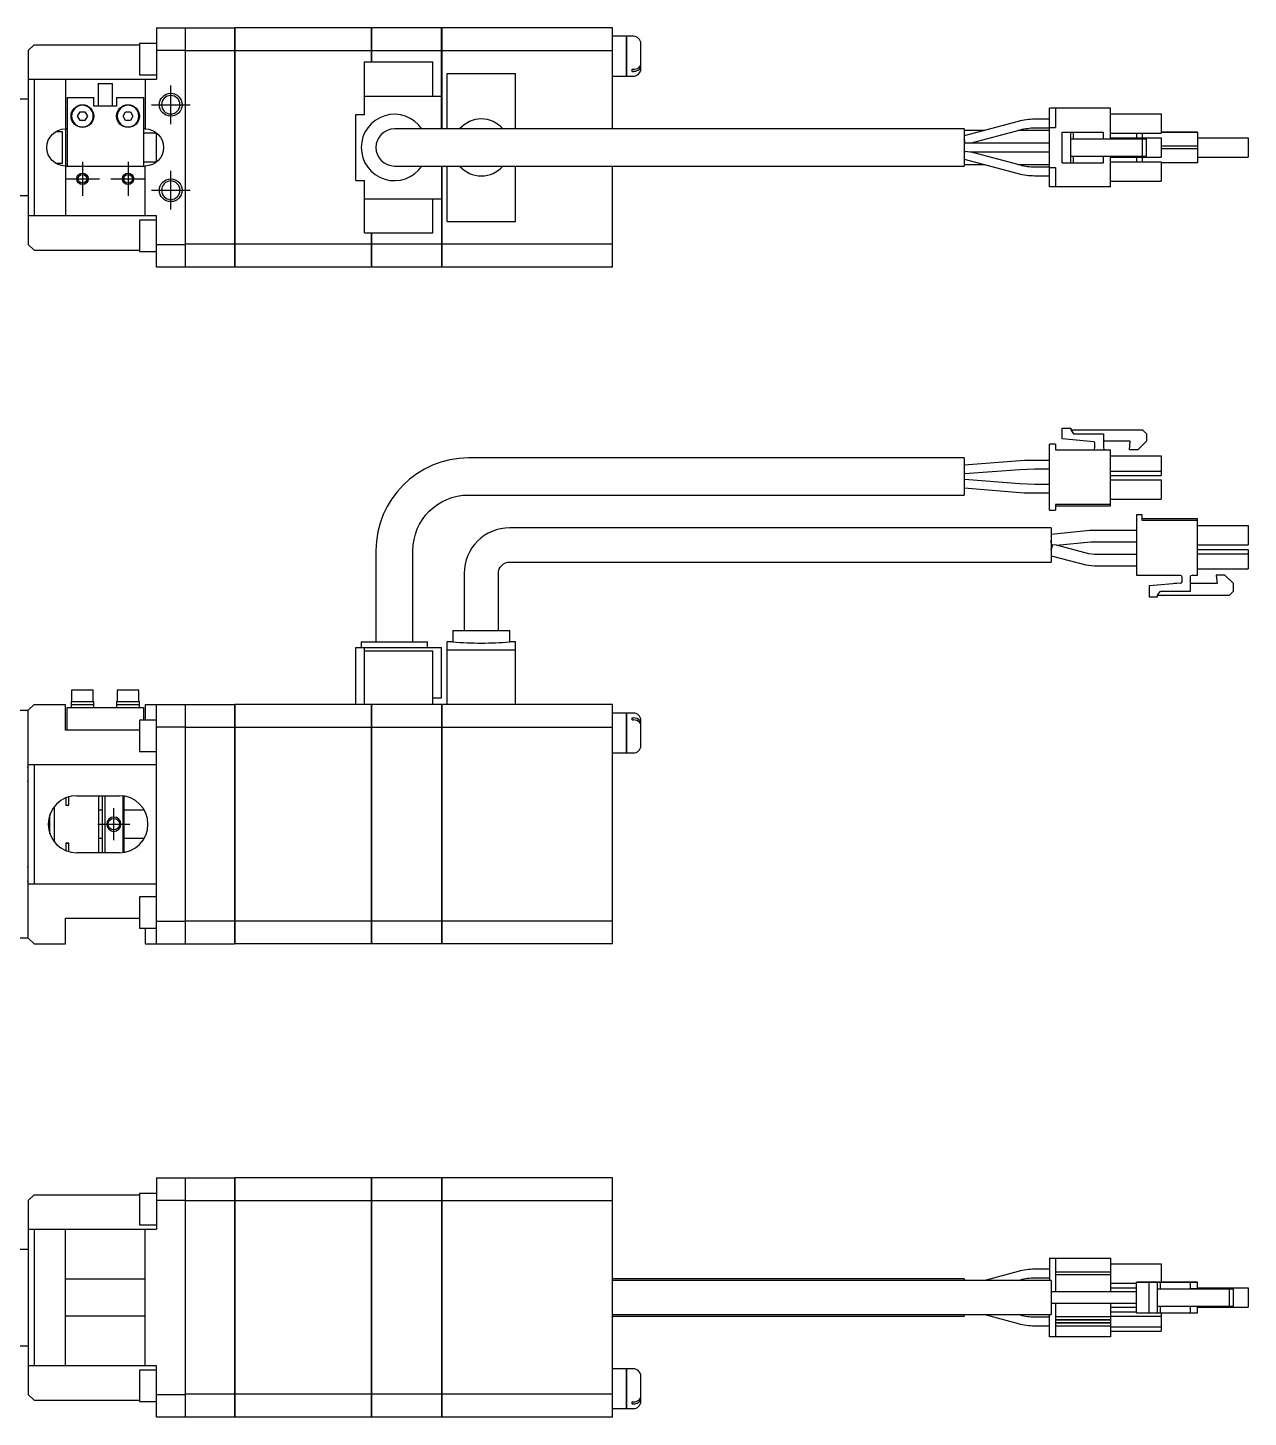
# Model space of a CAD drawing. Extents: x 0 to 908, y -8 to 254.
# Drawn here: x 217.5 to 431.7, y 10 to 253.7 of the extents above; entities that cross this region are included whole.
import ezdxf

# ---------------------------------------------------------------- set-up
doc = ezdxf.new("R2010")
doc.units = 0
doc.header["$LTSCALE"] = 0.5
doc.linetypes.add('CENTER', pattern=[50.8, 31.75, -6.35, 6.35, -6.35])
for name, color, linetype in [('MSM_CENTER', 1, 'CENTER'), ('MSM_CONTINUOUS', 7, 'CONTINUOUS'), ('MSM_NARROW', 5, 'CONTINUOUS')]:
    doc.layers.add(name, color=color, linetype=linetype)

msp = doc.modelspace()

# ---------------------------------------------------------------- linework, layer by layer
at = {"layer": 'MSM_CENTER'}
for p, q in [((242.62, 236.85), (242.62, 243.65)), ((239.22, 240.25), (246.02, 240.25)), ((227.12, 230.25), (227.12, 224.25)), ((235.12, 230.25), (235.12, 224.25)), ((224.12, 227.25), (230.12, 227.25)), ((232.12, 227.25), (238.12, 227.25)), ((242.62, 221.85), (242.62, 228.65)), ((239.22, 225.25), (246.02, 225.25)), ((232.62, 111.23), (232.62, 116.83)), ((229.82, 114.03), (235.42, 114.03))]:
    msp.add_line(p, q, dxfattribs=at)
at = {"layer": 'MSM_CONTINUOUS'}
for p, q in [((240.12, 253.75), (240.12, 244.75)), ((240.12, 253.75), (253.82, 253.75)), ((245.12, 253.75), (245.12, 211.75)), ((253.82, 253.75), (253.82, 211.75)), ((253.87, 253.7), (253.82, 253.7)), ((253.87, 253.75), (253.87, 211.75)), ((277.82, 253.75), (253.87, 253.75)), ((277.82, 253.75), (277.82, 247.75)), ((277.87, 253.7), (277.82, 253.7)), ((277.87, 253.75), (277.87, 247.75)), ((290.12, 253.75), (277.87, 253.75)), ((290.12, 236), (290.12, 253.75)), ((290.17, 253.7), (290.12, 253.7)), ((290.17, 253.75), (290.17, 236)), ((320.12, 253.75), (290.17, 253.75)), ((320.12, 236), (320.12, 253.75)), ((322.62, 252.25), (320.12, 252.25)), ((322.62, 245.25), (322.62, 252.25)), ((322.67, 252.2), (322.62, 252.2)), ((322.67, 245.25), (322.67, 252.25)), ((323.82, 252.25), (322.67, 252.25)), ((218.62, 250.75), (217.62, 249.75)), ((217.62, 249.75), (217.62, 215.75)), ((218.62, 250.75), (237.12, 250.75)), ((237.12, 251), (237.12, 245.5)), ((240.12, 251), (237.12, 251)), ((245.12, 249.75), (240.12, 249.75)), ((253.82, 249.72), (245.12, 249.72)), ((253.87, 249.46), (253.82, 249.46)), ((277.82, 249.72), (253.87, 249.72)), ((277.87, 249.46), (277.82, 249.46)), ((290.12, 249.72), (277.87, 249.72)), ((290.17, 249.46), (290.12, 249.46)), ((320.12, 249.72), (290.17, 249.72)), ((325.12, 246.55), (325.12, 250.95)), ((276.62, 238.53), (276.62, 247.75)), ((276.62, 247.75), (288.62, 247.75)), ((288.62, 241.75), (288.62, 247.75)), ((323.62, 246.46), (323.82, 246.46)), ((323.62, 246.1), (323.62, 246.46)), ((217.62, 244.75), (240.12, 244.75)), ((218.62, 244.75), (218.62, 220.75)), ((224.12, 244.75), (224.12, 236)), ((229.87, 244), (232.37, 244)), ((229.87, 244), (229.87, 240)), ((232.37, 240), (232.37, 244)), ((237.12, 245.5), (240.12, 245.5)), ((238.12, 244.75), (238.12, 236)), ((291.12, 236), (291.12, 245.75)), ((291.12, 245.75), (303.12, 245.75)), ((303.12, 236), (303.12, 245.75)), ((320.12, 245.25), (322.62, 245.25)), ((322.62, 245.3), (322.67, 245.3)), ((322.67, 245.25), (323.82, 245.25)), ((323.62, 246.1), (323.82, 246.1)), ((224.42, 241.5), (224.42, 229.5)), ((224.42, 241.5), (229.12, 241.5)), ((229.12, 240), (229.12, 241.5)), ((233.12, 241.5), (237.82, 241.5)), ((233.12, 241.5), (233.12, 240)), ((237.82, 241.5), (237.82, 229.5)), ((276.62, 241.75), (290.12, 241.75)), ((217.62, 241.25), (202.12, 241.25)), ((226.26, 238.25), (226.69, 239)), ((226.69, 239), (227.56, 239)), ((227.56, 239), (227.99, 238.25)), ((233.12, 240), (229.12, 240)), ((234.26, 238.25), (234.69, 239)), ((234.69, 239), (235.56, 239)), ((235.56, 239), (235.99, 238.25)), ((407.57, 239.65), (396.87, 239.65)), ((396.87, 225.85), (396.87, 239.65)), ((397.87, 239.65), (397.87, 236.25)), ((407.57, 234.25), (407.57, 239.65)), ((226.69, 237.5), (226.26, 238.25)), ((227.56, 237.5), (226.69, 237.5)), ((227.99, 238.25), (227.56, 237.5)), ((234.69, 237.5), (234.26, 238.25)), ((235.56, 237.5), (234.69, 237.5)), ((235.99, 238.25), (235.56, 237.5)), ((275.12, 226.97), (275.12, 238.53)), ((275.12, 238.53), (276.62, 238.53)), ((391.36, 237.32), (381.87, 234.77)), ((396.87, 237.7), (394.25, 237.7)), ((407.57, 238.65), (416.47, 238.65)), ((416.47, 238.65), (416.47, 235.25)), ((223.62, 235.5), (222.39, 235.5)), ((223.62, 230), (223.62, 235.5)), ((224.42, 236), (224.12, 236)), ((224.22, 229.5), (224.22, 236)), ((238.12, 236), (237.82, 236)), ((240.12, 235.25), (237.82, 235.25)), ((240.12, 230.19), (240.12, 235.31)), ((381.87, 236), (281.87, 236)), ((381.87, 236), (381.87, 229.5)), ((385.5, 235.75), (381.87, 235.75)), ((382.9, 233.5), (391.75, 235.87)), ((396.87, 235.75), (391.29, 235.75)), ((394.25, 236.2), (396.87, 236.2)), ((396.87, 236.25), (397.87, 236.25)), ((399.07, 230.05), (399.07, 235.45)), ((399.07, 235.45), (406.32, 235.45)), ((400.57, 230.05), (400.57, 235.45)), ((400.57, 234.25), (413.87, 234.25)), ((401.07, 234.25), (401.07, 235.45)), ((406.32, 234.25), (406.32, 235.45)), ((407.57, 235.25), (416.47, 235.25)), ((407.57, 234.45), (416.47, 234.45)), ((412.12, 235.25), (412.12, 234.45)), ((413.12, 235.25), (413.12, 234.45)), ((413.17, 231.25), (413.17, 234.25)), ((413.87, 231.25), (413.87, 234.25)), ((416.47, 235.45), (419.77, 235.45)), ((419.89, 235.45), (416.47, 235.45)), ((416.47, 235.45), (421.57, 235.45)), ((422.82, 235.45), (416.47, 235.45)), ((416.47, 234.45), (416.47, 231.05)), ((419.77, 235.45), (420.07, 235.45)), ((420.07, 235.45), (419.89, 235.45)), ((421.57, 235.45), (421.87, 235.45)), ((421.87, 235.45), (422.82, 235.45)), ((422.82, 235.45), (422.82, 235.45)), ((422.82, 235.45), (422.82, 230.05)), ((422.82, 234.45), (431.72, 234.45)), ((422.82, 234.45), (431.72, 234.45)), ((422.82, 234.45), (431.72, 234.45)), ((431.72, 234.45), (431.72, 231.05)), ((396.87, 233.5), (381.87, 233.5)), ((381.87, 232), (381.97, 232)), ((382.01, 232.11), (382.9, 232)), ((382.9, 232), (396.87, 232)), ((391.75, 229.63), (382.9, 232)), ((422.82, 233), (416.47, 233)), ((422.82, 232.5), (416.47, 232.5)), ((222.39, 230), (223.62, 230)), ((224.12, 229.5), (224.12, 220.75)), ((224.12, 229.5), (238.12, 229.5)), ((237.82, 230.25), (240.12, 230.25)), ((238.12, 220.75), (238.12, 229.5)), ((281.87, 229.5), (381.87, 229.5)), ((290.12, 229.5), (290.12, 211.75)), ((290.17, 229.5), (290.17, 211.75)), ((291.12, 219.75), (291.12, 229.5)), ((303.12, 219.75), (303.12, 229.5)), ((320.12, 211.75), (320.12, 229.5)), ((381.87, 230.72), (391.36, 228.18)), ((381.87, 229.75), (385.5, 229.75)), ((391.29, 229.75), (396.87, 229.75)), ((396.87, 229.3), (394.24, 229.3)), ((396.87, 229.25), (397.87, 229.25)), ((397.87, 229.25), (397.87, 225.85)), ((399.07, 230.05), (406.32, 230.05)), ((400.57, 231.25), (413.87, 231.25)), ((401.07, 230.05), (401.07, 231.25)), ((406.32, 230.05), (406.32, 231.25)), ((407.57, 225.85), (407.57, 231.25)), ((407.57, 231.05), (416.47, 231.05)), ((407.57, 230.25), (416.47, 230.25)), ((412.12, 231.05), (412.12, 230.25)), ((413.12, 231.05), (413.12, 230.25)), ((416.47, 230.25), (416.47, 226.85)), ((422.82, 230.05), (416.47, 230.05)), ((422.82, 231.05), (431.72, 231.05)), ((234.42, 226.95), (234.41, 226.93)), ((234.42, 226.95), (234.42, 227.6)), ((275.12, 226.97), (276.62, 226.97)), ((276.62, 217.75), (276.62, 226.97)), ((394.24, 227.8), (396.87, 227.8)), ((407.57, 226.85), (416.47, 226.85)), ((407.57, 225.85), (396.87, 225.85)), ((217.62, 224.25), (202.12, 224.25)), ((276.62, 223.75), (290.12, 223.75)), ((288.62, 217.75), (288.62, 223.75)), ((240.12, 220.75), (217.62, 220.75)), ((237.12, 220), (237.12, 214.5)), ((240.12, 220), (237.12, 220)), ((240.12, 211.75), (240.12, 220.75)), ((291.12, 219.75), (303.12, 219.75)), ((276.62, 217.75), (288.62, 217.75)), ((277.82, 217.75), (277.82, 211.75)), ((277.87, 217.75), (277.87, 211.75)), ((217.62, 215.75), (218.62, 214.75)), ((218.62, 214.75), (237.12, 214.75)), ((240.12, 215.75), (245.12, 215.75)), ((253.82, 215.78), (245.12, 215.78)), ((253.87, 216.03), (253.82, 216.03)), ((277.82, 215.78), (253.87, 215.78)), ((277.87, 216.03), (277.82, 216.03)), ((290.12, 215.78), (277.87, 215.78)), ((290.17, 216.03), (290.12, 216.03)), ((320.12, 215.78), (290.17, 215.78)), ((237.12, 214.5), (240.12, 214.5)), ((253.82, 211.75), (240.12, 211.75)), ((253.87, 211.8), (253.82, 211.8)), ((277.82, 211.75), (253.87, 211.75)), ((277.87, 211.8), (277.82, 211.8)), ((290.12, 211.75), (277.87, 211.75)), ((290.17, 211.8), (290.12, 211.8)), ((320.12, 211.75), (290.17, 211.75)), ((399.07, 181.61), (399.07, 183.53)), ((399.07, 183.53), (400.57, 183.53)), ((400.57, 183.53), (400.57, 183.23)), ((400.57, 183.23), (401.07, 182.53)), ((400.57, 183.23), (413.17, 183.23)), ((413.17, 183.23), (413.87, 182.53)), ((397.87, 180.73), (396.87, 180.73)), ((396.87, 169.13), (396.87, 180.73)), ((397.87, 180.73), (397.87, 179.73)), ((404.64, 181.12), (399.07, 181.61)), ((401.07, 182.53), (406.32, 182.53)), ((404.82, 180.03), (404.82, 180.93)), ((406.32, 182.53), (406.32, 180.03)), ((411, 181.23), (406.32, 181.23)), ((410.87, 179.73), (411, 181.23)), ((413.87, 181.23), (412.37, 179.73)), ((413.87, 182.53), (413.87, 181.23)), ((381.87, 178.28), (294.87, 178.28)), ((381.87, 178.28), (381.87, 171.78)), ((397.87, 179.73), (407.57, 179.73)), ((407.57, 169.88), (407.57, 179.73)), ((407.57, 178.63), (416.47, 178.63)), ((412.37, 179.73), (410.87, 179.73)), ((416.47, 178.63), (416.47, 175.23)), ((392.44, 177.82), (381.87, 177.03)), ((381.93, 175.53), (391.61, 176.25)), ((391.61, 176.25), (394.24, 176.35)), ((396.87, 177.85), (393.25, 177.85)), ((394.24, 176.35), (396.87, 176.35)), ((407.57, 175.98), (416.47, 175.98)), ((391.61, 173.75), (381.93, 174.52)), ((394.25, 173.65), (391.61, 173.75)), ((396.87, 173.65), (394.25, 173.65)), ((407.57, 175.23), (416.47, 175.23)), ((407.57, 174.43), (416.47, 174.43)), ((416.47, 174.43), (416.47, 171.03)), ((294.87, 171.78), (381.87, 171.78)), ((381.87, 173.02), (392.42, 172.18)), ((393.27, 172.15), (396.87, 172.15)), ((407.57, 171.03), (416.47, 171.03)), ((396.87, 169.13), (397.87, 169.13)), ((407.57, 170.13), (397.87, 170.13)), ((397.87, 170.13), (397.87, 169.13)), ((397.87, 169.88), (407.57, 169.88)), ((413.12, 168.33), (412.12, 168.33)), ((413.12, 168.33), (412.12, 168.33)), ((412.12, 168.33), (412.12, 157.73)), ((413.12, 167.33), (413.12, 168.33)), ((397.12, 166.03), (302.12, 166.03)), ((397.12, 166.03), (397.12, 160.03)), ((422.82, 167.58), (413.12, 167.58)), ((422.82, 167.33), (413.12, 167.33)), ((422.82, 167.33), (413.12, 167.33)), ((422.82, 167.33), (422.82, 167.58)), ((422.82, 157.73), (422.82, 167.33)), ((422.82, 166.43), (431.72, 166.43)), ((422.82, 166.43), (431.72, 166.43)), ((431.72, 166.43), (431.72, 163.03)), ((403.93, 165.54), (397.12, 164.88)), ((397.22, 162.88), (397.12, 163.88)), ((398.07, 162.96), (404.12, 163.55)), ((404.22, 165.55), (403.93, 165.54)), ((404.12, 163.55), (404.22, 163.55)), ((412.12, 165.55), (404.22, 165.55)), ((404.22, 163.55), (412.12, 163.55)), ((278.62, 162.03), (278.62, 146.03)), ((285.12, 146.03), (285.12, 162.03)), ((397.12, 162.18), (397.34, 163.02)), ((397.31, 162.89), (397.12, 162.18)), ((397.12, 161.14), (403.25, 159.54)), ((397.22, 162.88), (397.31, 162.89)), ((397.31, 162.89), (397.34, 163.02)), ((397.34, 163.02), (397.31, 162.89)), ((398.07, 162.96), (397.34, 163.02)), ((403.76, 161.48), (398.07, 162.96)), ((404.76, 161.35), (403.76, 161.48)), ((412.12, 161.35), (404.76, 161.35)), ((422.82, 163.03), (431.72, 163.03)), ((422.82, 162.23), (431.72, 162.23)), ((422.82, 162.23), (431.72, 162.23)), ((422.82, 161.48), (431.72, 161.48)), ((431.72, 162.23), (431.72, 158.83)), ((302.12, 160.03), (397.12, 160.03)), ((403.25, 159.54), (404.76, 159.35)), ((404.76, 159.35), (412.12, 159.35)), ((422.82, 158.83), (431.72, 158.83)), ((294.12, 158.03), (294.12, 148.03)), ((300.12, 148.03), (300.12, 158.03)), ((412.12, 157.73), (419.77, 157.73)), ((419.89, 156.33), (414.32, 155.84)), ((419.89, 156.33), (414.32, 155.84)), ((419.89, 156.33), (418.74, 156.23)), ((419.89, 156.33), (418.74, 156.23)), ((418.74, 156.23), (418.74, 156.23)), ((420.07, 157.43), (420.07, 156.53)), ((421.57, 154.93), (421.57, 157.43)), ((426.25, 156.23), (421.57, 156.23)), ((426.25, 156.23), (421.57, 156.23)), ((421.87, 157.73), (422.82, 157.73)), ((427.62, 157.73), (426.12, 157.73)), ((427.62, 157.73), (426.12, 157.73)), ((426.12, 157.73), (426.25, 156.23)), ((429.12, 156.23), (427.62, 157.73)), ((429.12, 156.23), (427.62, 157.73)), ((429.12, 154.93), (429.12, 156.23)), ((414.32, 155.84), (414.32, 153.93)), ((414.32, 153.93), (415.82, 153.93)), ((415.82, 154.23), (416.32, 154.93)), ((415.82, 153.93), (415.82, 154.23)), ((415.82, 154.23), (428.42, 154.23)), ((416.32, 154.93), (421.57, 154.93)), ((428.42, 154.23), (429.12, 154.93)), ((292.12, 148.03), (302.12, 148.03)), ((292.12, 148.03), (292.12, 146.02)), ((302.12, 146.02), (302.12, 148.03)), ((275.12, 135.03), (275.12, 145.03)), ((275.12, 145.03), (290.12, 145.03)), ((276.05, 146.03), (287.69, 146.03)), ((276.05, 146.03), (276.05, 145.03)), ((276.62, 135.03), (276.62, 145.03)), ((276.62, 144.43), (288.62, 144.43)), ((287.69, 145.03), (287.69, 146.03)), ((288.62, 135.03), (288.62, 144.43)), ((290.12, 136.23), (290.12, 145.03)), ((291.12, 135.03), (291.12, 146.02)), ((292.12, 146.02), (291.12, 146.02)), ((291.12, 144.6), (303.12, 144.6)), ((303.12, 146.02), (302.12, 146.02)), ((303.12, 135.03), (303.12, 146.02)), ((229.02, 137.53), (225.22, 137.53)), ((225.22, 137.53), (225.22, 135.53)), ((229.02, 135.53), (229.02, 137.53)), ((237.02, 137.53), (233.22, 137.53)), ((233.22, 137.53), (233.22, 135.53)), ((237.02, 135.53), (237.02, 137.53)), ((218.62, 135.03), (217.62, 134.03)), ((218.62, 135.03), (224.12, 135.03)), ((224.12, 130.53), (224.12, 135.03)), ((224.42, 134.53), (237.82, 134.53)), ((224.42, 130.53), (224.42, 134.53)), ((225.12, 135.53), (229.12, 135.53)), ((225.12, 135.53), (225.12, 134.53)), ((225.12, 135.03), (229.12, 135.03)), ((229.12, 134.53), (229.12, 135.53)), ((233.12, 135.53), (237.12, 135.53)), ((233.12, 135.53), (233.12, 134.53)), ((233.12, 135.03), (237.12, 135.03)), ((237.12, 134.53), (237.12, 135.53)), ((237.82, 134.53), (237.82, 132.28)), ((238.12, 135.03), (238.12, 132.28)), ((238.12, 135.03), (253.82, 135.03)), ((240.12, 93.03), (240.12, 135.03)), ((245.12, 135.03), (245.12, 93.03)), ((253.82, 135.03), (253.82, 93.03)), ((253.87, 134.98), (253.82, 134.98)), ((290.12, 135.03), (253.87, 135.03)), ((253.87, 135.03), (253.87, 93.03)), ((277.82, 135.03), (277.82, 93.03)), ((277.87, 134.98), (277.82, 134.98)), ((277.87, 135.03), (277.87, 93.03)), ((288.62, 136.23), (290.12, 136.23)), ((290.12, 135.03), (290.12, 93.03)), ((290.17, 134.98), (290.12, 134.98)), ((290.17, 135.03), (290.17, 93.03)), ((320.12, 135.03), (290.17, 135.03)), ((320.12, 93.03), (320.12, 135.03)), ((188.62, 134.03), (217.62, 134.03)), ((217.62, 94.03), (217.62, 134.03)), ((237.12, 132.28), (237.12, 126.78)), ((240.12, 132.28), (237.12, 132.28)), ((322.62, 133.53), (320.12, 133.53)), ((322.62, 126.53), (322.62, 133.53)), ((322.67, 133.48), (322.62, 133.48)), ((322.67, 126.53), (322.67, 133.53)), ((323.82, 133.53), (322.67, 133.53)), ((323.62, 132.67), (323.82, 132.67)), ((323.62, 132.32), (323.62, 132.67)), ((323.62, 132.32), (323.82, 132.32)), ((325.12, 127.83), (325.12, 132.23)), ((237.12, 130.53), (224.12, 130.53)), ((245.12, 131.03), (240.12, 131.03)), ((253.82, 131), (245.12, 131)), ((253.87, 130.74), (253.82, 130.74)), ((277.82, 131), (253.87, 131)), ((277.87, 130.74), (277.82, 130.74)), ((290.12, 131), (277.87, 131)), ((290.17, 130.74), (290.12, 130.74)), ((320.12, 131), (290.17, 131)), ((237.12, 126.78), (240.12, 126.78)), ((217.62, 124.53), (240.12, 124.53)), ((218.62, 124.53), (218.62, 103.53)), ((320.12, 126.53), (322.62, 126.53)), ((322.62, 126.58), (322.67, 126.58)), ((322.67, 126.53), (323.82, 126.53)), ((217.62, 124.03), (217.42, 124.03)), ((217.62, 121.53), (217.42, 121.53)), ((222.22, 110.9), (222.22, 117.15)), ((224.22, 118.65), (224.22, 117.36)), ((224.22, 117.38), (224.72, 117.38)), ((224.22, 117.36), (224.72, 117.36)), ((224.72, 117.36), (224.72, 118.83)), ((226.12, 119.03), (233.62, 119.03)), ((229.92, 119.03), (229.92, 109.03)), ((230.62, 109.03), (230.62, 119.03)), ((231.12, 109.03), (231.12, 119.03)), ((234.22, 118.99), (234.22, 109.06)), ((234.42, 109.09), (234.42, 118.96)), ((221.28, 115.28), (221.42, 115.28)), ((221.42, 112.32), (221.42, 115.73)), ((229.92, 116.53), (230.62, 116.53)), ((234.42, 116.53), (237.95, 116.53)), ((221.42, 112.78), (221.28, 112.78)), ((224.22, 110.69), (224.22, 109.4)), ((224.72, 110.69), (224.22, 110.69)), ((224.72, 110.67), (224.22, 110.67)), ((224.72, 109.23), (224.72, 110.69)), ((230.62, 111.53), (229.92, 111.53)), ((237.95, 111.53), (234.42, 111.53)), ((233.62, 109.03), (226.12, 109.03)), ((217.42, 106.53), (217.62, 106.53)), ((217.42, 104.03), (217.62, 104.03)), ((240.12, 103.53), (217.62, 103.53)), ((237.12, 101.28), (237.12, 95.78)), ((240.12, 101.28), (237.12, 101.28)), ((224.12, 97.53), (237.12, 97.53)), ((224.12, 93.03), (224.12, 97.53)), ((237.12, 95.78), (240.12, 95.78)), ((238.12, 95.78), (238.12, 93.03)), ((240.12, 97.03), (245.12, 97.03)), ((253.82, 97.05), (245.12, 97.05)), ((253.87, 97.31), (253.82, 97.31)), ((277.82, 97.05), (253.87, 97.05)), ((277.87, 97.31), (277.82, 97.31)), ((290.12, 97.05), (277.87, 97.05)), ((290.17, 97.31), (290.12, 97.31)), ((320.12, 97.05), (290.17, 97.05)), ((217.62, 94.03), (188.62, 94.03)), ((217.62, 94.03), (218.62, 93.03)), ((218.62, 93.03), (224.12, 93.03)), ((238.12, 93.03), (253.82, 93.03)), ((253.87, 93.08), (253.82, 93.08)), ((277.82, 93.03), (253.87, 93.03)), ((277.87, 93.08), (277.82, 93.08)), ((290.12, 93.03), (277.87, 93.03)), ((290.17, 93.08), (290.12, 93.08)), ((320.12, 93.03), (290.17, 93.03)), ((240.12, 52), (240.12, 43)), ((240.12, 52), (253.82, 52)), ((245.12, 52), (245.12, 10)), ((253.82, 52), (253.82, 10)), ((253.87, 51.95), (253.82, 51.95)), ((277.82, 52), (253.87, 52)), ((253.87, 52), (253.87, 10)), ((277.82, 52), (277.82, 10)), ((277.87, 51.95), (277.82, 51.95)), ((290.12, 52), (277.87, 52)), ((277.87, 52), (277.87, 10)), ((290.12, 52), (290.12, 10)), ((290.17, 51.95), (290.12, 51.95)), ((320.12, 52), (290.17, 52)), ((290.17, 52), (290.17, 10)), ((320.12, 10), (320.12, 52)), ((218.62, 49), (217.62, 48)), ((218.62, 49), (237.12, 49)), ((237.12, 49.25), (237.12, 43.75)), ((240.12, 49.25), (237.12, 49.25)), ((217.62, 48), (217.62, 14)), ((245.12, 48), (240.12, 48)), ((253.82, 47.97), (245.12, 47.97)), ((253.87, 47.71), (253.82, 47.71)), ((277.82, 47.97), (253.87, 47.97)), ((277.87, 47.71), (277.82, 47.71)), ((290.12, 47.97), (277.87, 47.97)), ((290.17, 47.71), (290.12, 47.71)), ((320.12, 47.97), (290.17, 47.97)), ((217.62, 43), (240.12, 43)), ((218.62, 43), (218.62, 19)), ((224.12, 19), (224.12, 43)), ((237.12, 43.75), (240.12, 43.75)), ((238.12, 19), (238.12, 43)), ((202.12, 39.5), (217.62, 39.5)), ((396.87, 37.9), (396.87, 34)), ((396.87, 37.9), (407.57, 37.9)), ((397.87, 37.9), (397.87, 32)), ((407.57, 37.9), (407.57, 32)), ((407.57, 36.9), (416.47, 36.9)), ((416.47, 36.9), (416.47, 33.7)), ((238.12, 34.21), (224.12, 34.21)), ((381.87, 34.25), (320.12, 34.25)), ((381.87, 34.25), (381.87, 34)), ((391.36, 35.57), (385.5, 34)), ((396.87, 35.95), (394.24, 35.95)), ((394.24, 34.45), (396.87, 34.45)), ((407.57, 35.45), (397.87, 35.45)), ((407.57, 34.95), (397.87, 34.95)), ((397.12, 34), (320.12, 34)), ((391.29, 34), (391.75, 34.12)), ((397.12, 34), (397.12, 28)), ((403.5, 32), (397.12, 32)), ((404.03, 32), (397.12, 32)), ((404.76, 32), (403.5, 32)), ((404.22, 32), (404.03, 32)), ((412.12, 32), (404.22, 32)), ((412.12, 32), (404.76, 32)), ((407.57, 33.5), (412.12, 33.5)), ((407.57, 32.7), (412.12, 32.7)), ((412.12, 33.7), (419.77, 33.7)), ((413.12, 33.7), (412.12, 33.7)), ((412.12, 28.3), (412.12, 33.7)), ((422.82, 33.7), (413.12, 33.7)), ((414.32, 33.7), (415.82, 33.7)), ((419.89, 33.7), (414.32, 33.7)), ((414.32, 28.3), (414.32, 33.7)), ((415.82, 33.7), (416.32, 33.7)), ((415.82, 28.3), (415.82, 33.7)), ((415.82, 32.5), (416.32, 32.5)), ((415.82, 32.5), (428.42, 32.5)), ((416.32, 33.7), (421.57, 33.7)), ((416.32, 32.5), (416.32, 33.7)), ((416.32, 32.5), (421.57, 32.5)), ((419.77, 33.7), (420.07, 33.7)), ((420.07, 33.7), (419.89, 33.7)), ((421.57, 33.7), (421.87, 33.7)), ((421.57, 32.5), (421.57, 33.7)), ((426.25, 32.5), (421.57, 32.5)), ((421.87, 32.5), (421.57, 32.5)), ((421.87, 33.7), (422.82, 33.7)), ((422.82, 33.7), (422.82, 33.7)), ((422.82, 32.5), (422.82, 33.7)), ((422.82, 32.7), (431.72, 32.7)), ((422.82, 32.7), (431.72, 32.7)), ((422.82, 32.7), (431.72, 32.7)), ((426.12, 32.5), (426.25, 32.5)), ((427.62, 32.5), (426.12, 32.5)), ((429.12, 32.5), (427.62, 32.5)), ((428.42, 32.5), (429.12, 32.5)), ((428.42, 29.5), (428.42, 32.5)), ((429.12, 29.5), (429.12, 32.5)), ((431.72, 32.7), (431.72, 29.3)), ((397.12, 30), (403.5, 30)), ((397.87, 30), (397.87, 24.1)), ((403.5, 30), (404.76, 30)), ((404.76, 30), (412.12, 30)), ((407.57, 30), (407.57, 24.1)), ((407.57, 29.3), (412.12, 29.3)), ((415.82, 29.5), (428.42, 29.5)), ((416.32, 28.3), (416.32, 29.5)), ((421.57, 28.3), (421.57, 29.5)), ((422.82, 28.3), (422.82, 29.5)), ((422.82, 29.3), (431.72, 29.3)), ((428.42, 29.5), (429.12, 29.5)), ((224.12, 27.79), (238.12, 27.79)), ((320.12, 28), (397.12, 28)), ((320.12, 27.75), (381.87, 27.75)), ((381.87, 28), (381.87, 27.75)), ((385.5, 28), (391.36, 26.43)), ((391.75, 27.88), (391.29, 28)), ((396.87, 27.55), (394.25, 27.55)), ((396.87, 24.1), (396.87, 28)), ((407.57, 27.6), (397.87, 27.6)), ((407.57, 27.1), (397.87, 27.1)), ((407.57, 27.05), (397.87, 27.05)), ((407.57, 28.5), (412.12, 28.5)), ((407.57, 27.75), (416.47, 27.75)), ((412.12, 28.3), (414.32, 28.3)), ((414.32, 28.3), (415.82, 28.3)), ((415.82, 28.3), (416.32, 28.3)), ((416.32, 28.3), (421.57, 28.3)), ((416.47, 28.3), (416.47, 25.1)), ((421.57, 28.3), (421.87, 28.3)), ((421.87, 28.3), (422.82, 28.3)), ((394.25, 26.05), (396.87, 26.05)), ((407.57, 26.55), (397.87, 26.55)), ((407.57, 26.5), (397.87, 26.5)), ((407.57, 26), (397.87, 26)), ((407.57, 25.85), (416.47, 25.85)), ((407.57, 25.1), (416.47, 25.1)), ((202.12, 22.5), (217.62, 22.5)), ((407.57, 24.1), (396.87, 24.1)), ((240.12, 19), (217.62, 19)), ((237.12, 18.25), (237.12, 12.75)), ((240.12, 18.25), (237.12, 18.25)), ((240.12, 10), (240.12, 19)), ((322.62, 18.5), (320.12, 18.5)), ((322.62, 11.5), (322.62, 18.5)), ((322.67, 18.45), (322.62, 18.45)), ((322.67, 11.5), (322.67, 18.5)), ((323.82, 18.5), (322.67, 18.5)), ((325.12, 12.8), (325.12, 17.2)), ((217.62, 14), (218.62, 13)), ((218.62, 13), (237.12, 13)), ((237.12, 12.75), (240.12, 12.75)), ((240.12, 14), (245.12, 14)), ((253.82, 14.03), (245.12, 14.03)), ((253.87, 14.29), (253.82, 14.29)), ((277.82, 14.03), (253.87, 14.03)), ((277.87, 14.29), (277.82, 14.29)), ((290.12, 14.03), (277.87, 14.03)), ((290.17, 14.29), (290.12, 14.29)), ((320.12, 14.03), (290.17, 14.03)), ((323.62, 12.71), (323.82, 12.71)), ((323.62, 12.35), (323.62, 12.71)), ((323.62, 12.35), (323.82, 12.35)), ((253.82, 10), (240.12, 10)), ((253.87, 10.05), (253.82, 10.05)), ((277.82, 10), (253.87, 10)), ((277.87, 10.05), (277.82, 10.05)), ((290.12, 10), (277.87, 10)), ((290.17, 10.05), (290.12, 10.05)), ((320.12, 10), (290.17, 10)), ((320.12, 11.5), (322.62, 11.5)), ((322.62, 11.55), (322.67, 11.55)), ((322.67, 11.5), (323.82, 11.5))]:
    msp.add_line(p, q, dxfattribs=at)
at = {"layer": 'MSM_CONTINUOUS', "extrusion": (0, 0, -1)}
for centre, radius in [((-242.62, 240.25), 1.62), ((-227.12, 238.25), 1.9), ((-235.12, 238.25), 1.9), ((-242.62, 225.25), 1.62)]:
    msp.add_circle(centre, radius, dxfattribs=at)
at = {"layer": 'MSM_CONTINUOUS'}
for centre, radius in [((227.12, 238.25), 2), ((235.12, 238.25), 2), ((227.12, 227.25), 0.783), ((235.12, 227.25), 0.783), ((232.62, 114.03), 1.01)]:
    msp.add_circle(centre, radius, dxfattribs=at)
for centre, radius, start, end in [((323.82, 250.95), 1.3, 0, 90), ((323.84, 248.07), 1.61, 269.2584, 304.7863), ((323.82, 246.55), 1.3, 270, 360), ((323.84, 247.77), 1.66, 269.4455, 299.7231), ((324.24, 247.1), 0.891, 298.7486, 355.0367), ((324.32, 247.42), 0.809, 303.6126, 357.2927), ((281.87, 232.75), 5.82, 33.9465, 326.0534), ((297.12, 232.75), 5, 40.5416, 139.4584), ((394.24, 226.55), 11.15, 89.9911, 105.0006), ((281.87, 232.75), 3.25, 90, 270), ((374.29, 231.96), 7.91, 11.2103, 16.5383), ((387.18, 235.3), 5.52, 195.9927, 199.1072), ((386.48, 230.43), 4.77, 159.3908, 164.5958), ((297.12, 232.75), 5, 220.5416, 319.4584), ((394.24, 238.91), 11.11, 255, 270.006), ((404.62, 180.93), 0.2, 0, 85), ((294.87, 162.03), 16.25, 90, 180), ((404.52, 180.03), 0.3, 270, 0), ((406.62, 180.03), 0.3, 180, 270), ((381.93, 175.61), 0.0786, 222.4441, 268.6139), ((393.25, 167.1), 10.75, 90, 94.2892), ((381.93, 174.44), 0.0796, 91.2275, 140.2465), ((393.27, 182.9), 10.75, 265.452, 270), ((302.12, 158.03), 8, 90, 180), ((419.87, 156.53), 0.2, 275, 0), ((419.87, 156.53), 0.2, 275, 0), ((297.12, 205.81), 60, 265.2198, 274.7802), ((323.82, 132.23), 1.3, 0, 90), ((323.9, 131.27), 1.41, 41.3743, 92.8178), ((323.91, 130.93), 1.39, 42.8199, 93.04), ((324.37, 131.37), 0.754, 5.8166, 41.8939), ((324.37, 131.72), 0.751, 1.7681, 38.8955), ((323.82, 127.83), 1.3, 270, 360), ((226.12, 114.03), 5, 90, 270), ((233.62, 114.03), 5, 270, 90), ((394.24, 24.8), 11.15, 89.9911, 105.0006), ((394.24, 37.2), 11.15, 255.0015, 270.0068), ((323.82, 17.2), 1.3, 0, 90), ((323.84, 14.32), 1.61, 269.2584, 304.7863), ((323.82, 12.8), 1.3, 270, 360), ((323.84, 14.02), 1.66, 269.4455, 299.7231), ((324.24, 13.35), 0.891, 298.7486, 355.0367), ((324.32, 13.67), 0.809, 303.6126, 357.2927)]:
    msp.add_arc(centre, radius, start, end, dxfattribs=at)
at = {"layer": 'MSM_CONTINUOUS', "extrusion": (0, 0, -1)}
for centre, radius, start, end in [((-224.12, 232.75), 3.25, 270, 90), ((-238.12, 232.75), 3.25, 90, 270), ((-394.24, 226.54), 9.65, 75.0035, 90.008), ((-394.24, 238.91), 9.61, 269.9909, 285.0002), ((-294.87, 162.03), 9.75, 0, 90), ((-302.12, 158.03), 2, 0, 90), ((-419.77, 157.43), 0.3, 90, 180), ((-419.87, 156.53), 0.2, 180, 265), ((-421.87, 157.43), 0.3, 0, 90), ((-394.24, 24.8), 9.65, 75.0035, 90.008), ((-394.24, 37.2), 9.65, 269.9899, 284.9986)]:
    msp.add_arc(centre, radius, start, end, dxfattribs=at)
at = {"layer": 'MSM_NARROW'}
for centre, radius in [((242.62, 240.25), 2), ((227.12, 227.25), 1), ((235.12, 227.25), 1), ((242.62, 225.25), 2)]:
    msp.add_circle(centre, radius, dxfattribs=at)
at = {"layer": 'MSM_NARROW', "extrusion": (0, 0, -1)}
msp.add_circle((-232.62, 114.03), 1.25, dxfattribs=at)

doc.saveas('drawing.dxf')
